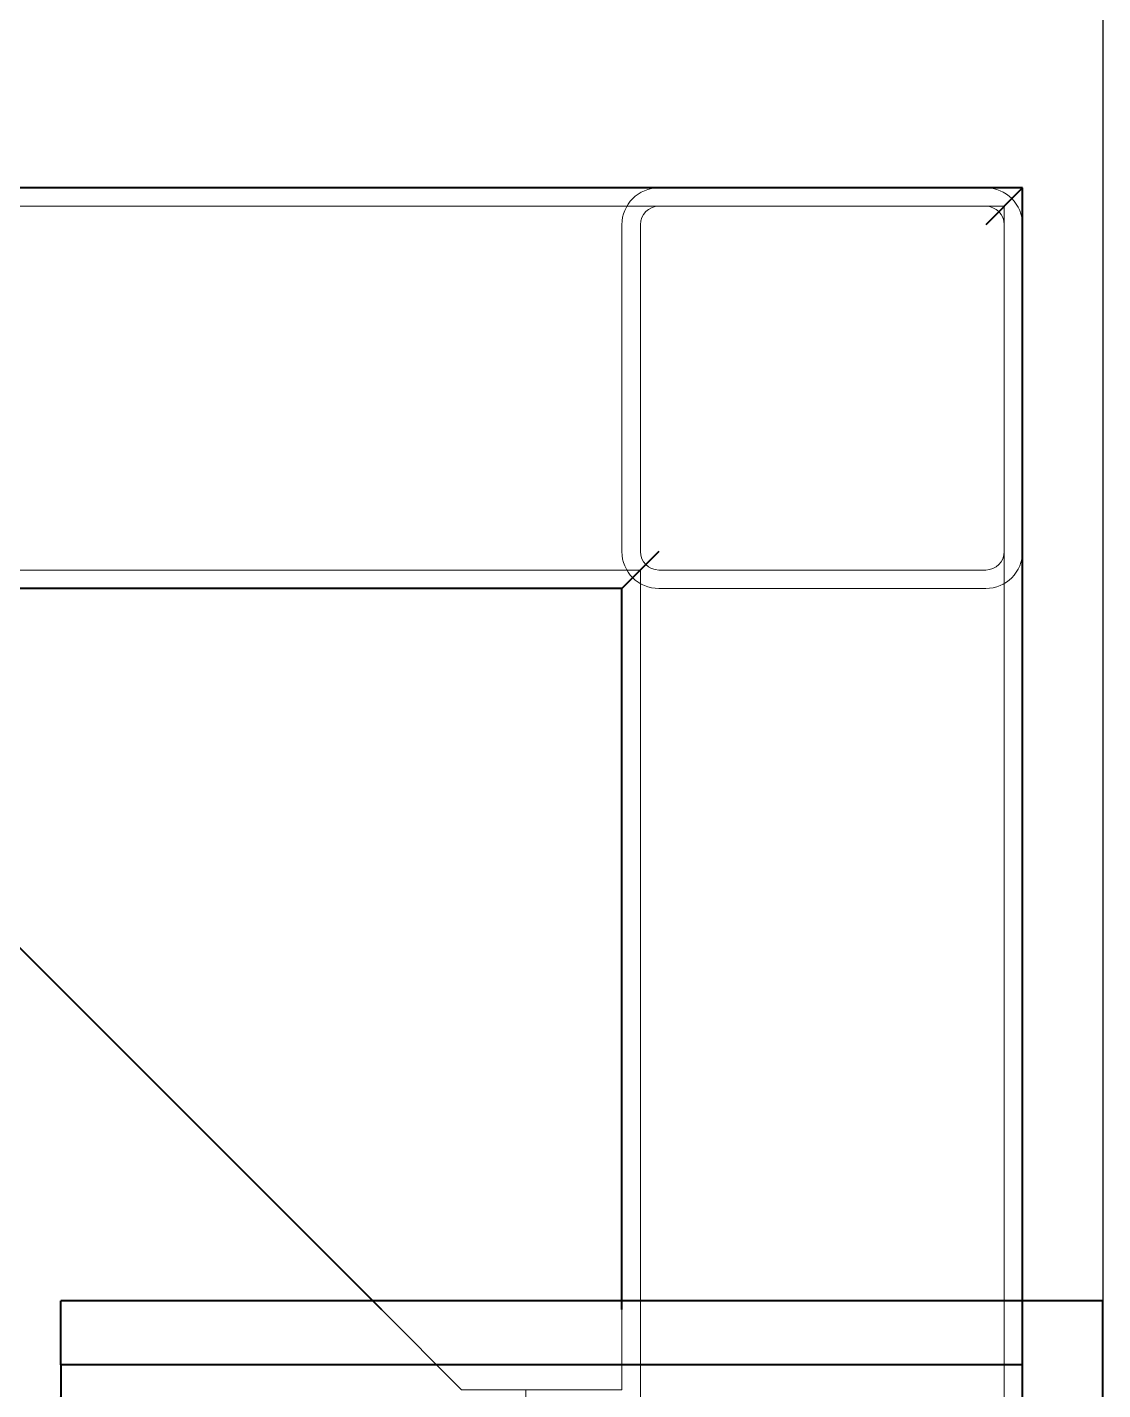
# Model space of a CAD drawing. Header units: millimetres. Extents: x 4969 to 37601, y -771 to 6478.
# Drawn here: x 13677.1 to 13811.3, y 3465.6 to 3635.7 of the extents above; entities that cross this region are included whole.
import ezdxf

# ---------------------------------------------------------------- set-up
doc = ezdxf.new("R2010")
doc.units = ezdxf.units.MM
doc.header["$LTSCALE"] = 7
doc.header["$MEASUREMENT"] = 0
doc.layers.get('0').update_dxf_attribs({"linetype": 'CONTINUOUS'})
for name, color, linetype, lineweight in [('가려진 것(ISO)', 2, 'CONTINUOUS', 18), ('가시적인 것(ISO)', 3, 'CONTINUOUS', 40), ('가시적인 좁은 것(ISO)', 3, 'CONTINUOUS', 35)]:
    doc.layers.add(name, color=color, linetype=linetype, lineweight=lineweight)

# ---------------------------------------------------------------- blocks, each defined once
blk = doc.blocks.new('A$C4EA11709')
at = {"layer": '가려진 것(ISO)', "ltscale": 23.222061}
for p, q in [((-130, 8), (-10, 8)), ((-10, 6.79), (-130, 6.79)), ((-130, -6.79), (-10, -6.79)), ((-130, -8), (-10, -8))]:
    blk.add_line(p, q, dxfattribs=at)
at = {"layer": '가려진 것(ISO)', "ltscale": 4.571172}
for p, q in [((-100, 8), (-112, 8)), ((-100, 6.92), (-112, 6.92)), ((-100, -6.92), (-112, -6.92)), ((-112, -8), (-100, -8))]:
    blk.add_line(p, q, dxfattribs=at)
at = {"layer": '가려진 것(ISO)', "ltscale": 3.809293}
for p, q in [((0, 7.5), (-10, 7.5)), ((-160, 6.75), (-170, 6.75)), ((-160, -7.11), (-170, -7.11)), ((0, -7.5), (-10, -7.5)), ((-100, -50), (-100, -40))]:
    blk.add_line(p, q, dxfattribs=at)
at = {"layer": '가려진 것(ISO)', "ltscale": 24.189648}
blk.add_line((-100, -40), (-50, -40), dxfattribs=at)
at = {"layer": '가시적인 것(ISO)'}
for p, q in [((-130, 42), (-130, 50)), ((-10, 50), (-130, 50)), ((-10, -50), (-10, 50)), ((0, 50), (-10, 50)), ((0, -50), (0, 50)), ((-10, 42), (-130, 42)), ((-130, 42), (-130, 38)), ((-130, -38), (-130, 38)), ((-105, 24.5), (-35, 24.5)), ((-100, 24.5), (-100, 10.5)), ((-160, 13.85), (-170, 13.85)), ((-170, 7.11), (-170, 13.85)), ((-160, 13.85), (-160, 7.11)), ((-35, 10.5), (-105, 10.5)), ((-160, 7.11), (-170, 7.11)), ((-170, -6.75), (-170, 7.11)), ((-160, 8), (-130, 8)), ((-160, 7.11), (-160, -6.75)), ((-160, -6.75), (-170, -6.75)), ((-170, -13.85), (-170, -6.75)), ((-160, -6.75), (-160, -13.85)), ((-160, -8), (-130, -8)), ((-105, -10.5), (-35, -10.5)), ((-160, -13.85), (-170, -13.85)), ((-35, -24.5), (-105, -24.5)), ((-130, -38), (-130, -42)), ((-130, -50), (-130, -42)), ((-10, -42), (-130, -42)), ((-10, -50), (-130, -50)), ((0, -50), (-10, -50))]:
    blk.add_line(p, q, dxfattribs=at)
for centre, start, end in [((-105, 17.5), 90, 270), ((-35, 17.5), 270, 90), ((-105, -17.5), 90, 270), ((-35, -17.5), 270, 90)]:
    blk.add_arc(centre, 7, start, end, dxfattribs=at)
at = {"layer": '가시적인 좁은 것(ISO)'}
for p, q in [((-130, 6.79), (-160, 6.79)), ((-160, -6.79), (-130, -6.79))]:
    blk.add_line(p, q, dxfattribs=at)
blk = doc.blocks.new('A$C01856FDD')
at = {"layer": '가려진 것(ISO)', "ltscale": 25.616837}
blk.add_line((-2.3, 2297.7), (-637.7, 2297.7), dxfattribs=at)
at = {"layer": '가려진 것(ISO)', "ltscale": 25.528696}
blk.add_line((-2.3, 2.3), (-2.3, 2297.7), dxfattribs=at)
at = {"layer": '가려진 것(ISO)', "ltscale": 19.738752}
for p, q in [((-50, 2254.6), (-50, 2295.4)), ((-47.7, 2254.6), (-47.7, 2295.4)), ((-4.6, 2252.3), (-45.4, 2252.3)), ((-4.6, 2250), (-45.4, 2250))]:
    blk.add_line(p, q, dxfattribs=at)
at = {"layer": '가려진 것(ISO)', "ltscale": 25.092728}
blk.add_line((-47.7, 2252.3), (-592.3, 2252.3), dxfattribs=at)
at = {"layer": '가려진 것(ISO)', "ltscale": 25.394522}
blk.add_line((-47.7, 47.7), (-47.7, 2252.3), dxfattribs=at)
at = {"layer": '가려진 것(ISO)', "ltscale": 5.387196}
blk.add_line((-80, 2160), (-70, 2150), dxfattribs=at)
at = {"layer": '가려진 것(ISO)', "ltscale": 3.809293}
for p, q in [((-50, 2150), (-50, 2160)), ((0, 2150), (0, 2160))]:
    blk.add_line(p, q, dxfattribs=at)
at = {"layer": '가려진 것(ISO)', "ltscale": 3.047415}
blk.add_line((-70, 2150), (-62, 2150), dxfattribs=at)
at = {"layer": '가려진 것(ISO)', "ltscale": 4.571172}
blk.add_line((-50, 2150), (-62, 2150), dxfattribs=at)
at = {"layer": '가려진 것(ISO)', "ltscale": 25.80229}
blk.add_line((-62, 2070), (-62, 2150), dxfattribs=at)
at = {"layer": '가려진 것(ISO)', "ltscale": 2.752439}
for centre, start, end in [((-45.4, 2295.4), 90, 180), ((-4.6, 2295.4), 0, 90), ((-45.4, 2254.6), 180, 270), ((-4.6, 2254.6), 270, 360)]:
    blk.add_arc(centre, 4.6, start, end, dxfattribs=at)
at = {"layer": '가려진 것(ISO)', "ltscale": 1.37617}
for centre, start, end in [((-45.4, 2295.4), 90, 180), ((-4.6, 2295.4), 0, 90), ((-45.4, 2254.6), 180, 270), ((-4.6, 2254.6), 270, 360)]:
    blk.add_arc(centre, 2.3, start, end, dxfattribs=at)
at = {"layer": '가시적인 것(ISO)'}
for p, q in [((0, 2300), (-640, 2300)), ((0, 2300), (-4.6, 2295.4)), ((0, 2160), (0, 2300)), ((-45.4, 2254.6), (-50, 2250)), ((-50, 2250), (-590, 2250)), ((-50, 2160), (-50, 2250)), ((-150, 2230), (-80, 2160))]:
    blk.add_line(p, q, dxfattribs=at)
blk.add_blockref('A$C4EA11709', (10, 2111.11))

msp = doc.modelspace()

# ---------------------------------------------------------------- linework, layer by layer
msp.add_line((13811.291, 5399.47, -0.01), (13811.291, 503.03, -0.01))

# ---------------------------------------------------------------- block references
msp.add_blockref('A$C01856FDD', (13801.291, 1315.613, -0.01))

doc.saveas('drawing.dxf')
